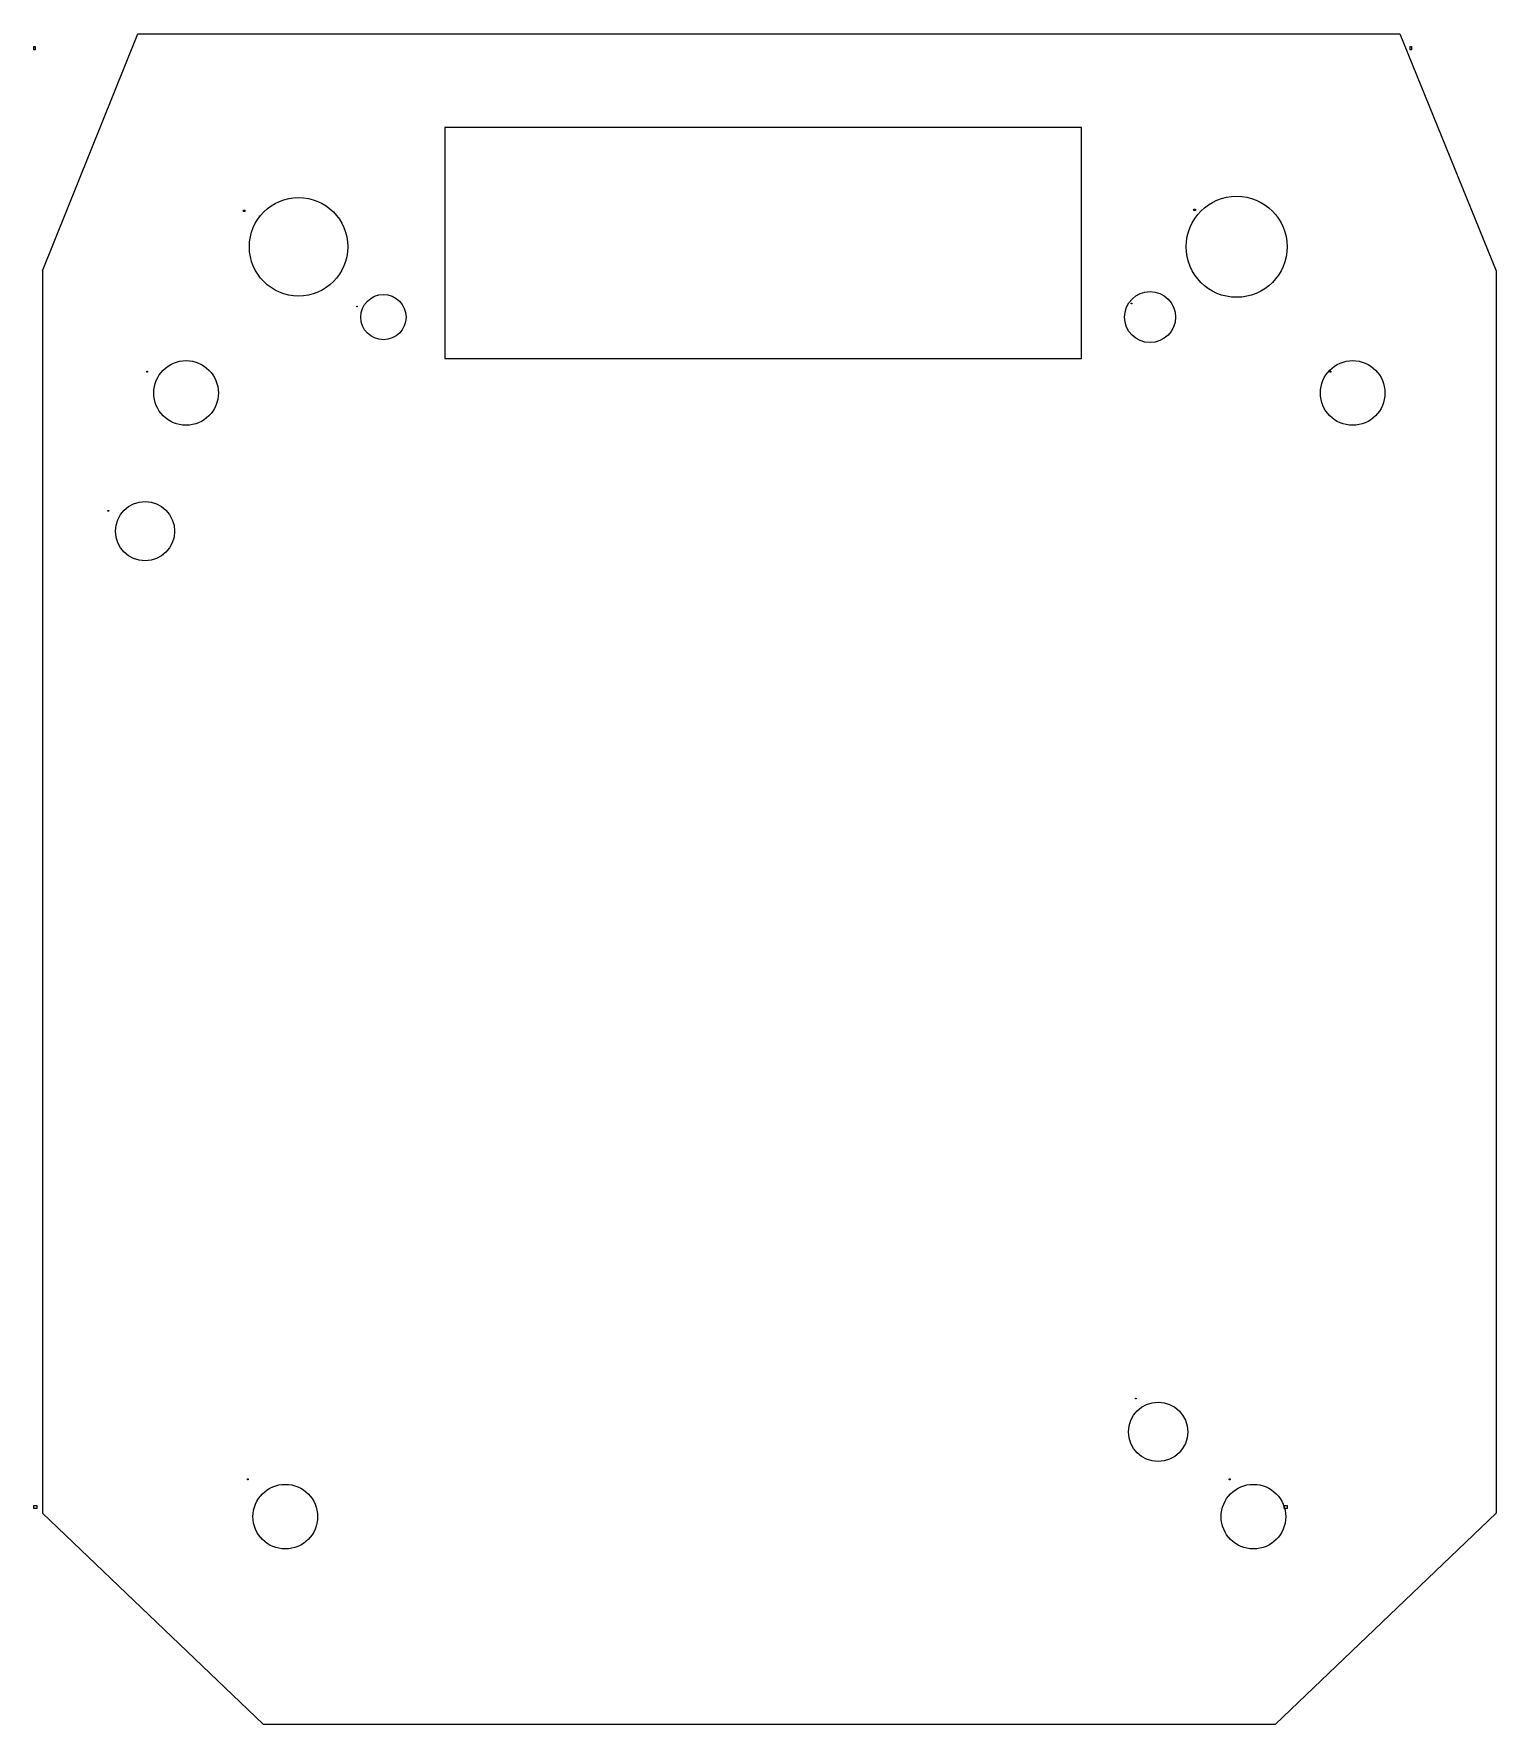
# Model space of a CAD drawing. Header units: inches. Extents: x -2 to 2, y -2 to 196.
# Drawn here: x -1.85 to 1.341, y -1.71 to 1.978 of the extents above; entities outside this region: 1.
import ezdxf

# ---------------------------------------------------------------- set-up
doc = ezdxf.new("R2010")
doc.units = ezdxf.units.IN
doc.header["$MEASUREMENT"] = 0
doc.header["$XCLIPFRAME"] = 2
doc.layers.add('layer 1', color=7, linetype='Continuous')
picture_1 = doc.add_image_def('image1.jpg', size_in_pixel=(15, 15))
picture_2 = doc.add_image_def('image2.jpg', size_in_pixel=(15, 15))
picture_3 = doc.add_image_def('image3.jpg', size_in_pixel=(8, 8))
picture_4 = doc.add_image_def('image4.jpg', size_in_pixel=(7, 7))
picture_5 = doc.add_image_def('image5.jpg', size_in_pixel=(15, 37))
picture_6 = doc.add_image_def('image6.jpg', size_in_pixel=(15, 37))
picture_7 = doc.add_image_def('image7.jpg', size_in_pixel=(34, 33))
picture_8 = doc.add_image_def('image8.jpg', size_in_pixel=(34, 33))
picture_9 = doc.add_image_def('image10.jpg', size_in_pixel=(9, 9))
picture_10 = doc.add_image_def('image11.jpg', size_in_pixel=(9, 9))
picture_11 = doc.add_image_def('image12.jpg', size_in_pixel=(10, 10))
picture_12 = doc.add_image_def('image13.jpg', size_in_pixel=(10, 10))
picture_13 = doc.add_image_def('image14.jpg', size_in_pixel=(10, 10))
picture_14 = doc.add_image_def('image15.jpg', size_in_pixel=(10, 10))

msp = doc.modelspace()

# ---------------------------------------------------------------- linework, layer by layer
at = {"layer": 'layer 1', "color": 52, "lineweight": 20}
for points in [[(-1.8315, 1.4609), (-1.8315, 1.4609), (-1.623, 1.9782), (-1.623, 1.9782)], [(-1.623, 1.9782), (-1.623, 1.9782), (1.1307, 1.9782), (1.1307, 1.9782)], [(1.1307, 1.9782), (1.1307, 1.9782), (1.3412, 1.4609), (1.3412, 1.4609)], [(-1.8315, 1.4609), (-1.8315, 1.4609), (-1.8315, -1.2494), (-1.8315, -1.2494)], [(1.3412, 1.4609), (1.3412, 1.4609), (1.3413, -1.2494), (1.3413, -1.2494)], [(-1.3495, -1.7097), (-1.3495, -1.7097), (-1.8315, -1.2494), (-1.8315, -1.2494)], [(1.3413, -1.2494), (1.3413, -1.2494), (0.8593, -1.7097), (0.8593, -1.7097)], [(-1.3495, -1.7097), (-1.3495, -1.7097), (0.8593, -1.7097), (0.8593, -1.7097)]]:
    msp.add_open_spline(points, degree=3, dxfattribs=at)
for points, knots in [([(-1.623, 1.9782), (-1.623, 1.9782), (-1.623, 1.9782), (-1.623, 1.9782), (-1.623, 1.9782), (-1.623, 1.9782), (-1.623, 1.9782)], [0, 0, 0, 0, 0.5, 0.5, 0.5, 1, 1, 1, 1]), ([(1.1307, 1.9782), (1.1307, 1.9782), (1.1307, 1.9782), (1.1307, 1.9782), (1.1307, 1.9782), (1.1307, 1.9782), (1.1307, 1.9782)], [0, 0, 0, 0, 0.5, 0.5, 0.5, 1, 1, 1, 1]), ([(0.8851, 1.5136), (0.8851, 1.5745), (0.8357, 1.6238), (0.7748, 1.6238), (0.7139, 1.6238), (0.6646, 1.5745), (0.6646, 1.5136), (0.6646, 1.4527), (0.7139, 1.4033), (0.7748, 1.4033), (0.8357, 1.4033), (0.8851, 1.4527), (0.8851, 1.5136)], [0, 0, 0, 0, 0.25, 0.25, 0.25, 0.5, 0.5, 0.5, 0.75, 0.75, 0.75, 1, 1, 1, 1]), ([(-1.165, 1.5136), (-1.165, 1.5729), (-1.2131, 1.621), (-1.2724, 1.621), (-1.3318, 1.621), (-1.3799, 1.5729), (-1.3799, 1.5136), (-1.3799, 1.4542), (-1.3318, 1.4061), (-1.2724, 1.4061), (-1.2131, 1.4061), (-1.165, 1.4542), (-1.165, 1.5136)], [0, 0, 0, 0, 0.25, 0.25, 0.25, 0.5, 0.5, 0.5, 0.75, 0.75, 0.75, 1, 1, 1, 1]), ([(-1.8315, 1.4609), (-1.8315, 1.4609), (-1.8315, 1.4609), (-1.8315, 1.4609), (-1.8315, 1.4609), (-1.8315, 1.4609), (-1.8315, 1.4609)], [0, 0, 0, 0, 0.5, 0.5, 0.5, 1, 1, 1, 1]), ([(-1.8315, 1.4609), (-1.8315, 1.4609), (-1.8315, 1.4609), (-1.8315, 1.4609), (-1.8315, 1.4609), (-1.8315, 1.4609), (-1.8315, 1.4609)], [0, 0, 0, 0, 0.5, 0.5, 0.5, 1, 1, 1, 1]), ([(1.3412, 1.4609), (1.3412, 1.4609), (1.3412, 1.4609), (1.3412, 1.4609), (1.3412, 1.4609), (1.3412, 1.4609), (1.3412, 1.4609)], [0, 0, 0, 0, 0.5, 0.5, 0.5, 1, 1, 1, 1]), ([(-1.038, 1.36), (-1.038, 1.3873), (-1.0601, 1.4094), (-1.0874, 1.4094), (-1.1146, 1.4094), (-1.1367, 1.3873), (-1.1367, 1.36), (-1.1367, 1.3328), (-1.1146, 1.3107), (-1.0874, 1.3107), (-1.0601, 1.3107), (-1.038, 1.3328), (-1.038, 1.36)], [0, 0, 0, 0, 0.25, 0.25, 0.25, 0.5, 0.5, 0.5, 0.75, 0.75, 0.75, 1, 1, 1, 1]), ([(0.6415, 1.36), (0.6415, 1.3908), (0.6166, 1.4157), (0.5858, 1.4157), (0.5551, 1.4157), (0.5302, 1.3908), (0.5302, 1.36), (0.5302, 1.3293), (0.5551, 1.3044), (0.5858, 1.3044), (0.6166, 1.3044), (0.6415, 1.3293), (0.6415, 1.36)], [0, 0, 0, 0, 0.25, 0.25, 0.25, 0.5, 0.5, 0.5, 0.75, 0.75, 0.75, 1, 1, 1, 1]), ([(-1.4475, 1.1946), (-1.4475, 1.2336), (-1.4791, 1.2651), (-1.518, 1.2651), (-1.557, 1.2651), (-1.5885, 1.2336), (-1.5885, 1.1946), (-1.5885, 1.1557), (-1.557, 1.1241), (-1.518, 1.1241), (-1.4791, 1.1241), (-1.4475, 1.1557), (-1.4475, 1.1946)], [0, 0, 0, 0, 0.25, 0.25, 0.25, 0.5, 0.5, 0.5, 0.75, 0.75, 0.75, 1, 1, 1, 1]), ([(1.0985, 1.1946), (1.0985, 1.2336), (1.0669, 1.2651), (1.028, 1.2651), (0.989, 1.2651), (0.9575, 1.2336), (0.9575, 1.1946), (0.9575, 1.1557), (0.989, 1.1241), (1.028, 1.1241), (1.0669, 1.1241), (1.0985, 1.1557), (1.0985, 1.1946)], [0, 0, 0, 0, 0.25, 0.25, 0.25, 0.5, 0.5, 0.5, 0.75, 0.75, 0.75, 1, 1, 1, 1]), ([(-1.543, 0.8931), (-1.543, 0.9287), (-1.5719, 0.9576), (-1.6075, 0.9576), (-1.6432, 0.9576), (-1.672, 0.9287), (-1.672, 0.8931), (-1.672, 0.8575), (-1.6432, 0.8286), (-1.6075, 0.8286), (-1.5719, 0.8286), (-1.543, 0.8575), (-1.543, 0.8931)], [0, 0, 0, 0, 0.25, 0.25, 0.25, 0.5, 0.5, 0.5, 0.75, 0.75, 0.75, 1, 1, 1, 1]), ([(0.668, -1.0719), (0.668, -1.0362), (0.6391, -1.0074), (0.6035, -1.0074), (0.5678, -1.0074), (0.539, -1.0362), (0.539, -1.0719), (0.539, -1.1075), (0.5678, -1.1364), (0.6035, -1.1364), (0.6391, -1.1364), (0.668, -1.1075), (0.668, -1.0719)], [0, 0, 0, 0, 0.25, 0.25, 0.25, 0.5, 0.5, 0.5, 0.75, 0.75, 0.75, 1, 1, 1, 1]), ([(-1.231, -1.2569), (-1.231, -1.2179), (-1.2626, -1.1864), (-1.3015, -1.1864), (-1.3405, -1.1864), (-1.372, -1.2179), (-1.372, -1.2569), (-1.372, -1.2958), (-1.3405, -1.3274), (-1.3015, -1.3274), (-1.2626, -1.3274), (-1.231, -1.2958), (-1.231, -1.2569)], [0, 0, 0, 0, 0.25, 0.25, 0.25, 0.5, 0.5, 0.5, 0.75, 0.75, 0.75, 1, 1, 1, 1]), ([(0.882, -1.2569), (0.882, -1.2179), (0.8504, -1.1864), (0.8115, -1.1864), (0.7725, -1.1864), (0.741, -1.2179), (0.741, -1.2569), (0.741, -1.2958), (0.7725, -1.3274), (0.8115, -1.3274), (0.8504, -1.3274), (0.882, -1.2958), (0.882, -1.2569)], [0, 0, 0, 0, 0.25, 0.25, 0.25, 0.5, 0.5, 0.5, 0.75, 0.75, 0.75, 1, 1, 1, 1]), ([(1.3413, -1.2494), (1.3413, -1.2494), (1.3413, -1.2494), (1.3413, -1.2494), (1.3413, -1.2494), (1.3413, -1.2494), (1.3413, -1.2494)], [0, 0, 0, 0, 0.5, 0.5, 0.5, 1, 1, 1, 1]), ([(-1.3495, -1.7097), (-1.3495, -1.7097), (-1.3495, -1.7097), (-1.3495, -1.7097), (-1.3495, -1.7097), (-1.3495, -1.7097), (-1.3495, -1.7097)], [0, 0, 0, 0, 0.5, 0.5, 0.5, 1, 1, 1, 1]), ([(-1.3495, -1.7097), (-1.3495, -1.7097), (-1.3495, -1.7097), (-1.3495, -1.7097), (-1.3495, -1.7097), (-1.3495, -1.7097), (-1.3495, -1.7097)], [0, 0, 0, 0, 0.5, 0.5, 0.5, 1, 1, 1, 1])]:
    msp.add_open_spline(points, degree=3, knots=knots, dxfattribs=at)
at = {"layer": 'layer 1', "color": 52, "lineweight": 9}
for points in [[(0.4362, 1.7735), (0.4362, 1.7735), (-0.9536, 1.7735), (-0.9536, 1.7735)], [(-0.9536, 1.7735), (-0.9536, 1.7735), (-0.9536, 1.2695), (-0.9536, 1.2695)], [(0.4362, 1.2695), (0.4362, 1.2695), (0.4362, 1.7735), (0.4362, 1.7735)], [(-0.9536, 1.2695), (-0.9536, 1.2695), (0.4362, 1.2695), (0.4362, 1.2695)]]:
    msp.add_open_spline(points, degree=3, dxfattribs=at)
for points in [[(-0.9536, 1.7735), (-0.9536, 1.7735), (-0.9536, 1.7735), (-0.9536, 1.7735), (-0.9536, 1.7735), (-0.9536, 1.7735), (-0.9536, 1.7735)], [(0.4362, 1.7735), (0.4362, 1.7735), (0.4362, 1.7735), (0.4362, 1.7735), (0.4362, 1.7735), (0.4362, 1.7735), (0.4362, 1.7735)], [(-0.9536, 1.2695), (-0.9536, 1.2695), (-0.9536, 1.2695), (-0.9536, 1.2695), (-0.9536, 1.2695), (-0.9536, 1.2695), (-0.9536, 1.2695)], [(0.4362, 1.2695), (0.4362, 1.2695), (0.4362, 1.2695), (0.4362, 1.2695), (0.4362, 1.2695), (0.4362, 1.2695), (0.4362, 1.2695)]]:
    msp.add_open_spline(points, degree=3, knots=[0, 0, 0, 0, 0.5, 0.5, 0.5, 1, 1, 1, 1], dxfattribs=at)

# ---------------------------------------------------------------- pictures from other files: only their frames are drawn
at = {"layer": 'layer 1', "color": 52}
image = msp.add_image(picture_5, insert=(-1.8315, 1.4609), size_in_units=(0.2085, 0.5173), dxfattribs=at)
image.set_boundary_path([(-1.831, 1.461), (-1.623, 1.978)])
image = msp.add_image(picture_6, insert=(1.1307, 1.4609), size_in_units=(0.2105, 0.5173), dxfattribs=at)
image.set_boundary_path([(1.13, 1.461), (1.341, 1.978)])
image = msp.add_image(picture_1, insert=(-1.3799, 1.4061), size_in_units=(0.2149, 0.2149), dxfattribs=at)
image.set_boundary_path([(-1.38, 1.406), (-1.165, 1.621)])
image = msp.add_image(picture_2, insert=(0.6646, 1.4033), size_in_units=(0.2205, 0.2205), dxfattribs=at)
image.set_boundary_path([(0.665, 1.403), (0.885, 1.624)])
image = msp.add_image(picture_4, insert=(-1.1367, 1.3107), size_in_units=(0.0987, 0.0987), dxfattribs=at)
image.set_boundary_path([(-1.137, 1.31), (-1.038, 1.41)])
image = msp.add_image(picture_3, insert=(0.5302, 1.3044), size_in_units=(0.1114, 0.1114), dxfattribs=at)
image.set_boundary_path([(0.53, 1.304), (0.642, 1.416)])
image = msp.add_image(picture_13, insert=(-1.5885, 1.1241), size_in_units=(0.141, 0.141), dxfattribs=at)
image.set_boundary_path([(-1.589, 1.124), (-1.448, 1.265)])
image = msp.add_image(picture_12, insert=(0.9575, 1.1241), size_in_units=(0.141, 0.141), dxfattribs=at)
image.set_boundary_path([(0.957, 1.124), (1.098, 1.265)])
image = msp.add_image(picture_10, insert=(-1.672, 0.8286), size_in_units=(0.129, 0.129), dxfattribs=at)
image.set_boundary_path([(-1.672, 0.829), (-1.543, 0.958)])
image = msp.add_image(picture_9, insert=(0.539, -1.1364), size_in_units=(0.129, 0.129), dxfattribs=at)
image.set_boundary_path([(0.539, -1.136), (0.668, -1.007)])
image = msp.add_image(picture_14, insert=(-1.372, -1.3274), size_in_units=(0.141, 0.141), dxfattribs=at)
image.set_boundary_path([(-1.372, -1.327), (-1.231, -1.186)])
image = msp.add_image(picture_11, insert=(0.741, -1.3274), size_in_units=(0.141, 0.141), dxfattribs=at)
image.set_boundary_path([(0.741, -1.327), (0.882, -1.186)])
image = msp.add_image(picture_7, insert=(-1.8315, -1.7097), size_in_units=(0.482, 0.4603), dxfattribs=at)
image.set_boundary_path([(-1.831, -1.71), (-1.35, -1.25)])
image = msp.add_image(picture_8, insert=(0.8593, -1.7097), size_in_units=(0.482, 0.4603), dxfattribs=at)
image.set_boundary_path([(0.86, -1.71), (1.341, -1.25)])

doc.saveas('drawing.dxf')
